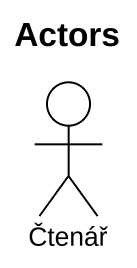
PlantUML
@startuml
title Actors
actor Čtenář
@enduml
